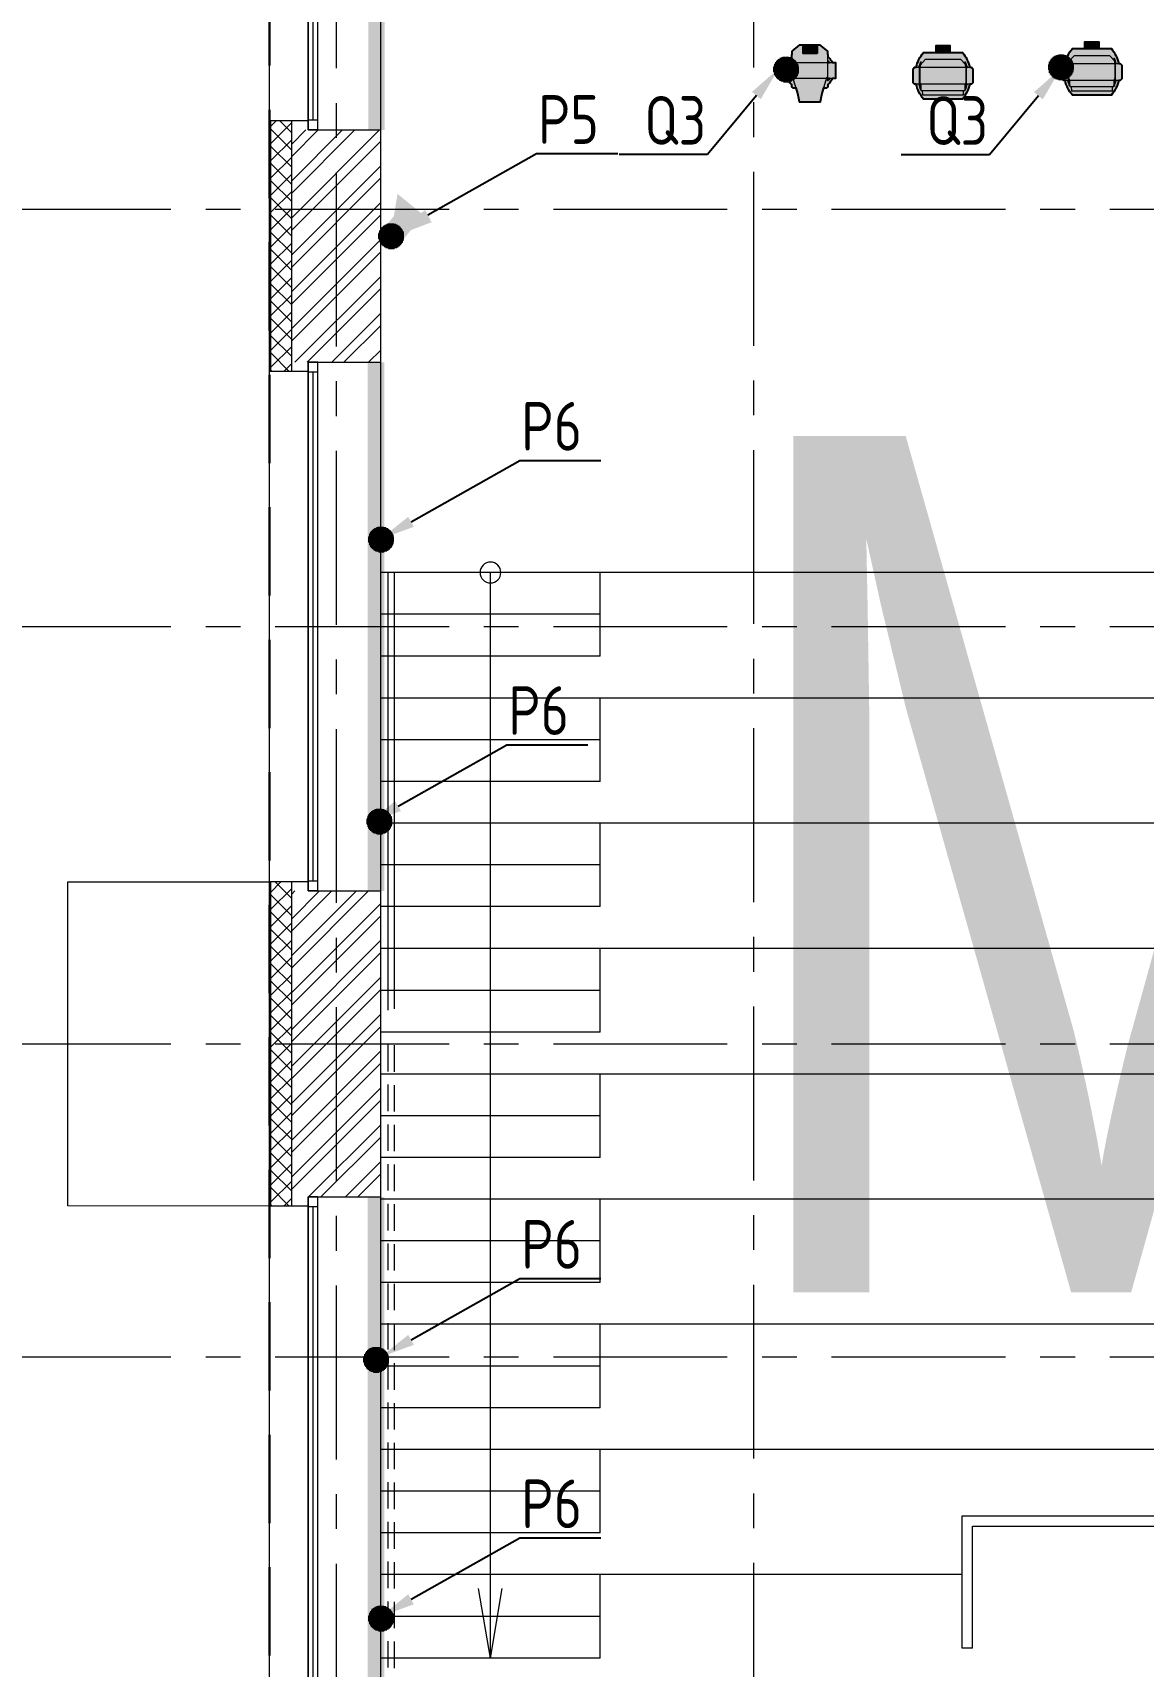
# Model space of a CAD drawing. Header units: millimetres. Extents: x -85420 to 1195317, y -69347 to 470418.
# Drawn here: x 546015 to 553999, y 32469 to 44212 of the extents above; entities that cross this region are included whole.
import ezdxf
from ezdxf import colors
from ezdxf.entities.mleader import LeaderData, LeaderLine
from ezdxf.enums import TextEntityAlignment as Align
from ezdxf.math import Vec2, Vec3

# ---------------------------------------------------------------- set-up
doc = ezdxf.new("R2018")
doc.units = ezdxf.units.MM
for name, pattern in [('CENTER', [2, 1.25, -0.25, 0.25, -0.25]), ('DASHED', [19.05, 12.7, -6.35]), ('HIDDEN2', [4.7625, 3.175, -1.5875]), ('Штрих', [6.35, 3.175, -3.175])]:
    doc.linetypes.add(name, pattern=pattern)
doc.layers.add('A-HATCH-FACADE', color=7, linetype='Continuous')
doc.layers.add('АР_новое окно', color=160, linetype='Continuous')
for name, color, linetype, lineweight in [('ACME NEOZONE RING', 7, 'Continuous', 5), ('Lighting-Moving Light', 7, 'Continuous', 5), ('None', 7, 'Continuous', 5), ('Rigging-Truss-Insert Points', 7, 'Continuous', 5), ('TRUSS LIGHT', 7, 'Continuous', 5), ('АР_Лестницы ограждения', 62, 'Continuous', 13), ('АР_Маркер экспликации', 239, 'Continuous', 13), ('АР_Навесной фасад', 250, 'Continuous', 5), ('АР_Номер помещения', 250, 'Continuous', 9), ('АР_Окна', 4, 'Continuous', 9), ('АР_Оси', 7, 'Continuous', 25), ('АР_Отметки', 7, 'Continuous', 5), ('АР_Сущ Несущая стена', 250, 'Continuous', 50), ('АР_Утеплитель', 250, 'Continuous', 13), ('АР_Штриховка кирпич', 250, 'Continuous', 9)]:
    doc.layers.add(name, color=color, linetype=linetype, lineweight=lineweight)
for name, color, linetype, lineweight, true_color in [('Lighting-Input-2D', 1, 'Continuous', 25, 0xff0000), ('АР_Граница ПБ', 7, 'Continuous', 53, 0xf60404), ('АР_лестницы', 7, 'Continuous', 15, 0xff24ff)]:
    doc.layers.add(name, color=color, linetype=linetype, lineweight=lineweight, true_color=true_color)
doc.layers.add('АР_Названия помещений', color=124, linetype='Continuous', lineweight=5, plot=False)
doc.layers.add('АР_Помещения_площадь', color=19, linetype='Continuous', lineweight=9, plot=False)
doc.styles.add('ISOCPEUR', font='', dxfattribs={"height": 250})
doc.styles.get("Standard").update_dxf_attribs({"font": 'GOST.TTF'})
doc.styles.get('ISOCPEUR').set_extended_font_data('ISOCPEUR', italic=True)
pattern_1 = [(45, (-317629.56, 98823), (-132.58252, 132.58252), []), (45, (-317541.18, 98823), (-132.58252, 132.58252), [])]
pattern_2 = [(50.71946176, (554656.255, -671566.728), (-3.553126075, 2.906185126), [3.33838121, -1.251892954]), (140.71946176, (554656.255, -671566.728), (-2.906185126, -3.553126075), [3.33838121, -1.251892954])]

# ---------------------------------------------------------------- blocks, each defined once
blk = doc.blocks.new('*U548')
at = {"layer": 'АР_новое окно', "lineweight": 9}
for p, q in [((0, 3800), (-70, 3800)), ((-70, 3800), (-70, 0)), ((-70, 0), (-70, 3800)), ((0, 3800), (0, 0)), ((0, 3730), (-70, 3730)), ((-35, 3730), (-35, 70)), ((0, 70), (-70, 70)), ((0, 0), (-70, 0))]:
    blk.add_line(p, q, dxfattribs=at)
blk = doc.blocks.new('_DotSmall')
at = {"color": 0, "linetype": 'ByBlock', "const_width": 0.5}
blk.add_lwpolyline([(-0.0625, 0, 1), (0.0625, 0, 1)], format="xyb", close=True, dxfattribs=at)
blk = doc.blocks.new('АР_Кружок_1.1')
at = {"color": 0, "linetype": 'ByBlock', "lineweight": -2}
blk.add_circle((0, 0), 75, dxfattribs=at)
blk = doc.blocks.new('*U68')
at = {"color": 0, "linetype": 'ByBlock', "lineweight": -2}
for q in [(-500, 85), (-500, -85)]:
    blk.add_line((0, 0), q, dxfattribs=at)
blk = doc.blocks.new('*U486')
at = {"color": 0, "linetype": 'ByBlock', "lineweight": -2}
blk.add_lwpolyline([(-78.04, 0), (0, 0)], dxfattribs=at)
at = {"color": 0, "linetype": 'ByBlock', "lineweight": -2, "xscale": 0.01, "yscale": 0.01, "zscale": 0.01, "rotation": 179.9999999999999}
for name, p in [('*U68', (-78.04, 0)), ('АР_Кружок_1.1', (0, 0))]:
    blk.add_blockref(name, p, dxfattribs=at)
blk = doc.blocks.new('*U425')
at = {"color": 7, "style": 'ISOCPEUR', "width": 0.7, "flags": 1}
blk.add_attdef('КАТЕГОРИЯ', (-499, -2092), '', height=250, dxfattribs=at)
at = {"layer": 'АР_Номер помещения', "color": 7, "style": 'ISOCPEUR', "width": 0.7}
blk.add_attdef('НОМЕР_ПОМЕЩЕНИЯ', text='', height=300, dxfattribs=at).set_placement((-11526, 10720), align=Align.MIDDLE_CENTER)
at = {"layer": 'АР_Помещения_площадь', "color": 7, "style": 'ISOCPEUR', "width": 0.7}
blk.add_attdef('ПЛОЩАДЬ_ПОМЕЩЕНИЯ', text='', height=200, dxfattribs=at).set_placement((-6958, 1083), align=Align.MIDDLE_RIGHT)
at = {"layer": 'АР_Помещения_площадь', "color": 7, "lineweight": 30, "width": 0.7, "flags": 104}
blk.add_attdef('ИМЯ_ПОМЕЩЕНИЯ', text='', height=100, dxfattribs=at).set_placement((158, 1217), align=Align.MIDDLE_CENTER)
blk = doc.blocks.new('*U441')
at = {"layer": 'АР_Граница ПБ', "color": 18, "linetype": 'DASHED', "lineweight": 30, "ltscale": 50, "true_color": 0x000000}
blk.add_lwpolyline([(5716, 10401, 0.157896), (8648, 16439), (38244, 16439), (38244, 19569), (41754, 19569), (41754, 30409), (15745, 30409), (15745, 33919), (6404, 33919), (6404, 30409), (-756, 30409), (-756, 33409), (-11596, 33409), (-11596, 29855, 0.334723), (-20031, 21409), (-23596, 21409), (-23596, 7563), (-17656, 7568), (-17656, -16340), (-10047, -16340)], format="xyb", dxfattribs=at)
blk = doc.blocks.new('Truss Straight Prolyte H40V-200 387x387x2000_3d')
at = {"layer": 'Rigging-Truss-Insert Points'}
for p in [(0, 0), (2000, 0)]:
    blk.add_point(p, dxfattribs=at)
blk = doc.blocks.new('Truss-46')
at = {"layer": 'TRUSS LIGHT', "color": 7, "transparency": 33554687}
blk.add_blockref('Truss Straight Prolyte H40V-200 387x387x2000_3d', (0, 0), dxfattribs=at)
at = {"layer": 'TRUSS LIGHT', "color": 0, "flags": 1}
for tag in ['Position_Name', 'Location', 'Trim', 'Length', 'Total_Hung_Weight', 'Note', 'WH', 'WH-A', 'TE', 'TE-A', 'Model_Name', 'Manufacturer', 'Length', 'Width', 'Height', 'Weight_Imperial', 'Weight_Metric', 'Truss_Color', 'User_Field_1', 'User_Field_2', 'User_Field_3', 'User_Field_4', 'User_Field_5', 'User_Field_6']:
    blk.add_attdef(tag, (-11004, -194.5), '', height=0.18, dxfattribs=at)
blk = doc.blocks.new('Group-202')
at = {"layer": 'Lighting-Input-2D', "linetype": 'Continuous', "lineweight": 0, "true_color": 0x00ffff}
blk.add_hatch(color=4, dxfattribs=at).paths.add_polyline_path([(-52, -122), (48, -122), (48, -172), (-52, -172)])
at = {"layer": 'Lighting-Moving Light', "linetype": 'Continuous', "lineweight": 0, "true_color": 0x00ffff, "transparency": 33554687}
h = blk.add_hatch(color=4, dxfattribs=at)
edge = h.paths.add_edge_path()
edge.add_line((127, -139), (71, -186))
edge.add_line((71, -186), (-71, -186))
edge.add_line((-71, -186), (-127, -139))
edge.add_line((-127, -139), (-127, -119))
edge.add_line((-127, -119), (-130, -116))
edge.add_line((-130, -116), (-130, -100))
edge.add_arc((-125, -90), 11.3, 231.4619, 243.69, ccw=False)
edge.add_arc((-52, -11), 119, 216.854, 227.8944, ccw=False)
edge.add_arc((-40, 0), 135, 204.9608, 217.5053, ccw=False)
edge.add_line((-162, -57), (-185, -57))
edge.add_line((-185, -57), (-185, 57))
edge.add_line((-185, 57), (-162, 57))
edge.add_arc((-40, 0), 135, 132.7569, 154.9971, ccw=False)
edge.add_arc((-129, 96), 4.36, 103.059, 133.878, ccw=False)
edge.add_line((-130, 100), (-130, 116))
edge.add_line((-130, 116), (-118, 127))
edge.add_arc((0, 1670), 1548, 265.6232, 266.354)
edge.add_line((-98, 125), (-87, 164))
edge.add_line((-87, 164), (-87, 164))
edge.add_line((-87, 164), (-75, 225))
edge.add_arc((-74, 225), 0.993, 89.652, 168.5638, ccw=False)
edge.add_line((-74, 226), (74, 226))
edge.add_arc((74, 225), 0.993, 11.4362, 90.348, ccw=False)
edge.add_line((75, 225), (87, 164))
edge.add_line((87, 164), (87, 164))
edge.add_line((87, 164), (98, 125))
edge.add_arc((0, 1670), 1548, 273.646, 274.3768)
edge.add_line((118, 127), (130, 116))
edge.add_line((130, 116), (130, 100))
edge.add_arc((129, 96), 4.36, 46.122, 76.941, ccw=False)
edge.add_arc((40, 0), 135, 25.0029, 47.2431, ccw=False)
edge.add_line((162, 57), (185, 57))
edge.add_line((185, 57), (185, -57))
edge.add_line((185, -57), (162, -57))
edge.add_arc((40, 0), 135, 322.4947, 335.0392, ccw=False)
edge.add_arc((52, -11), 119, 312.1056, 323.146, ccw=False)
edge.add_arc((125, -90), 11.3, 296.31, 308.5381, ccw=False)
edge.add_line((130, -100), (130, -116))
edge.add_line((130, -116), (127, -119))
edge.add_line((127, -119), (127, -139))
edge = h.paths.add_edge_path()
edge.add_line((130, 71), (130, 57))
edge.add_line((130, 57), (142, 57))
edge.add_arc((60, 0), 100, 34.7913, 44.4762)
edge.add_arc((129, 68), 3.3, 40.9213, 76.795)
edge = h.paths.add_edge_path()
edge.add_arc((-60, 0), 100, 135.5238, 145.2087)
edge.add_line((-142, 57), (-130, 57))
edge.add_line((-130, 57), (-130, 71))
edge.add_arc((-129, 68), 3.3, 103.205, 139.0787)
edge = h.paths.add_edge_path()
edge.add_line((-130, -71), (-130, -57))
edge.add_line((-130, -57), (-142, -57))
edge.add_arc((-60, 0), 100, 214.728, 224.4692)
edge.add_arc((-128, -67), 4.96, 223.9551, 248.3394)
edge = h.paths.add_edge_path()
edge.add_arc((60, 0), 100, 315.5308, 325.272)
edge.add_line((142, -57), (130, -57))
edge.add_line((130, -57), (130, -71))
edge.add_arc((128, -67), 4.96, 291.6606, 316.0449)
h = blk.add_hatch(color=4, dxfattribs=at)
edge = h.paths.add_edge_path()
edge.add_line((0, -186), (-71, -186))
edge.add_line((-71, -186), (-127, -139))
edge.add_line((-127, -139), (-127, 45))
edge.add_line((-127, 45), (-121, 51))
edge.add_line((-121, 51), (-87, 164))
edge.add_line((-87, 164), (-87, 164))
edge.add_line((-87, 164), (-75, 225))
edge.add_arc((-74, 225), 0.993, 89.652, 168.5638, ccw=False)
edge.add_line((-74, 226), (74, 226))
edge.add_arc((74, 225), 0.993, 11.4362, 90.348, ccw=False)
edge.add_line((75, 225), (87, 164))
edge.add_line((87, 164), (87, 164))
edge.add_line((87, 164), (121, 51))
edge.add_line((121, 51), (127, 45))
edge.add_line((127, 45), (127, -139))
edge.add_line((127, -139), (71, -186))
edge.add_line((71, -186), (0, -186))
blk.add_hatch(color=4, dxfattribs=at).paths.add_polyline_path([(-185, 57), (185, 57), (185, -57), (-185, -57)])
at = {"layer": 'Lighting-Input-2D', "flags": 128}
blk.add_lwpolyline([(-52, -122), (48, -122), (48, -172), (-52, -172)], close=True, dxfattribs=at)
at = {"layer": 'Lighting-Moving Light', "color": 7, "linetype": 'Continuous', "lineweight": 25, "transparency": 33554687, "flags": 128}
for points in [[(127, -139), (71, -186), (-71, -186), (-127, -139), (-127, -119), (-130, -116), (-130, -100, -0.053406), (-132, -99, -0.04821), (-147, -82, -0.05479), (-162, -57), (-185, -57), (-185, 57), (-162, 57, -0.097347), (-132, 99, -0.13529), (-130, 100), (-130, 116), (-118, 127, 0.003189), (-98, 125), (-87, 164), (-87, 164), (-75, 225, -0.358602), (-74, 226), (74, 226, -0.358602), (75, 225), (87, 164), (87, 164), (98, 125, 0.003189), (118, 127), (130, 116), (130, 100, -0.13529), (132, 99, -0.097347), (162, 57), (185, 57), (185, -57), (162, -57, -0.05479), (147, -82, -0.04821), (132, -99, -0.053406), (130, -100), (130, -116), (127, -119)], [(-131, 70, 0.042284), (-142, 57), (-130, 57), (-130, 71, 0.15782), (-131, 70)], [(130, 71), (130, 57), (142, 57, 0.042284), (131, 70, 0.15782), (130, 71)], [(-130, -71), (-130, -57), (-142, -57, 0.04253), (-131, -70, 0.1068), (-130, -71)], [(131, -70, 0.04253), (142, -57), (130, -57), (130, -71, 0.1068), (131, -70)]]:
    blk.add_lwpolyline(points, format="xyb", close=True, dxfattribs=at)
at = {"layer": 'Lighting-Moving Light', "color": 7, "linetype": 'Continuous', "lineweight": 18, "transparency": 33554687, "flags": 128}
blk.add_lwpolyline([(0, -186), (-71, -186), (-127, -139), (-127, 45), (-121, 51), (-87, 164), (-87, 164), (-75, 225, -0.358602), (-74, 226), (74, 226, -0.358602), (75, 225), (87, 164), (87, 164), (121, 51), (127, 45), (127, -139), (71, -186)], format="xyb", close=True, dxfattribs=at)
blk.add_lwpolyline([(-185, 57), (185, 57), (185, -57), (-185, -57)], close=True, dxfattribs=at)
at = {"layer": 'None', "color": 0, "flags": 1}
for tag in ['3D_Symbol_Name', 'Model_Name', 'Inst_Type', 'FixtureID', 'GDTF_Fixture_Name', 'GDTF_Fixture_Mode', 'Power_Connector', 'Wattage', 'Lamp', 'Frame_Size_Imp', 'Frame_Size_Metric', 'Weight', 'Device_Type', 'Beam_Angle', 'Field_Angle', 'Beam_Angle_2', 'Field_Angle_2', 'Candlepower', 'Num_Channels', 'Remarks', 'Drawn_By']:
    blk.add_attdef(tag, (-185, -186), '', height=0.18, dxfattribs=at)
blk = doc.blocks.new('NNA_TransformGroup (2D)-81')
at = {"layer": 'None', "color": 7, "transparency": 33554687}
blk.add_blockref('Group-202', (0, 0), dxfattribs=at)
blk = doc.blocks.new('Lighting Device (2D)-81')
at = {"layer": 'None', "color": 7, "transparency": 33554687}
blk.add_blockref('NNA_TransformGroup (2D)-81', (0, 0), dxfattribs=at)
at = {"layer": 'None', "color": 0, "flags": 1}
for tag in ['3D_Symbol_Name', 'Model_Name', 'Inst_Type', 'FixtureID', 'GDTF_Fixture_Name', 'GDTF_Fixture_Mode', 'Power_Connector', 'Wattage', 'Lamp', 'Frame_Size_Imp', 'Frame_Size_Metric', 'Weight', 'Device_Type', 'Beam_Angle', 'Field_Angle', 'Beam_Angle_2', 'Field_Angle_2', 'Candlepower', 'Num_Channels', 'Remarks', 'Drawn_By']:
    blk.add_attdef(tag, (8075, -9011), '', height=0.18, dxfattribs=at)
blk = doc.blocks.new('Group-231')
at = {"layer": 'Lighting-Input-2D', "linetype": 'Continuous', "lineweight": 0, "true_color": 0xff0000}
blk.add_hatch(color=1, dxfattribs=at).paths.add_polyline_path([(-50, -168), (50, -168), (50, -217), (-50, -217)])
at = {"layer": 'Lighting-Moving Light', "linetype": 'Continuous', "lineweight": 0, "true_color": 0xff0000, "transparency": 33554687}
h = blk.add_hatch(color=1, dxfattribs=at)
edge = h.paths.add_edge_path()
edge.add_line((-204, -61), (-215, -50))
edge.add_line((-215, -50), (-215, 50))
edge.add_line((-215, 50), (-204, 61))
edge.add_line((-204, 61), (-193, 61))
edge.add_arc((65, 0), 265, 140.6849, 166.5703, ccw=False)
edge.add_line((-140, 167), (140, 167))
edge.add_arc((-64, 0), 265, 13.3836, 39.3151, ccw=False)
edge.add_line((193, 61), (204, 61))
edge.add_line((204, 61), (215, 50))
edge.add_line((215, 50), (215, -50))
edge.add_line((215, -50), (204, -61))
edge.add_line((204, -61), (193, -61))
edge.add_arc((-64, 0), 265, 320.7422, 346.7177, ccw=False)
edge.add_line((140, -168), (-140, -168))
edge.add_arc((65, 0), 265, 193.2823, 219.2578, ccw=False)
edge.add_line((-193, -61), (-204, -61))
edge = h.paths.add_edge_path()
edge.add_line((160, 97), (160, 69))
edge.add_line((160, 69), (161, 61))
edge.add_line((161, 61), (172, 61))
edge.add_arc((-60, 0), 240, 14.7571, 23.7348)
edge = h.paths.add_edge_path()
edge.add_line((165, -61), (165, -76))
edge.add_line((165, -76), (160, -82))
edge.add_line((160, -82), (160, -97))
edge.add_arc((-60, 0), 240, 336.2652, 345.3578)
edge.add_line((173, -61), (165, -61))
edge = h.paths.add_edge_path()
edge.add_line((-160, -82), (-164, -78))
edge.add_line((-164, -78), (-164, -61))
edge.add_line((-164, -61), (-173, -61))
edge.add_arc((60, 0), 240, 194.6422, 203.7348)
edge.add_line((-160, -97), (-160, -82))
edge = h.paths.add_edge_path()
edge.add_line((-172, 61), (-161, 61))
edge.add_line((-161, 61), (-160, 69))
edge.add_line((-160, 69), (-160, 97))
edge.add_arc((60, 0), 240, 156.2652, 165.1973)
for points in [[(-144, 139), (145, 139), (145, 132), (146, 107), (157, 107), (161, 52), (165, 52), (165, -76), (126, -119), (-126, -119), (-164, -78), (-164, 52), (-161, 52), (-157, 107), (-146, 107), (-145, 132), (-145, 139)], [(-215, 50), (-204, 61), (204, 61), (215, 50), (215, -50), (204, -61), (-204, -61), (-215, -50)]]:
    blk.add_hatch(color=1, dxfattribs=at).paths.add_polyline_path(points)
at = {"layer": 'Lighting-Input-2D', "flags": 128}
blk.add_lwpolyline([(-50, -168), (50, -168), (50, -217), (-50, -217)], close=True, dxfattribs=at)
at = {"layer": 'Lighting-Moving Light', "color": 7, "linetype": 'Continuous', "lineweight": 13, "transparency": 33554687}
for p, q in [((-169, 61), (-169, -61)), ((169, 61), (169, -61))]:
    blk.add_line(p, q, dxfattribs=at)
at = {"layer": 'Lighting-Moving Light', "color": 7, "linetype": 'Continuous', "lineweight": 5, "transparency": 33554687}
blk.add_line((-146, 107), (146, 107), dxfattribs=at)
at = {"layer": 'Lighting-Moving Light', "color": 7, "linetype": 'Continuous', "lineweight": 25, "transparency": 33554687, "flags": 128}
for points in [[(-204, -61), (-215, -50), (-215, 50), (-204, 61), (-193, 61, -0.113429), (-140, 167), (140, 167, -0.113633), (193, 61), (204, 61), (215, 50), (215, -50), (204, -61), (193, -61, -0.113827), (140, -168), (-140, -168, -0.113827), (-193, -61)], [(-172, 61), (-161, 61), (-160, 69), (-160, 97, 0.038993), (-172, 61)], [(160, 97), (160, 69), (161, 61), (172, 61, 0.039193), (160, 97)], [(-160, -82), (-164, -78), (-164, -61), (-173, -61, 0.039695), (-160, -97)], [(165, -61), (165, -76), (160, -82), (160, -97, 0.039695), (173, -61)]]:
    blk.add_lwpolyline(points, format="xyb", close=True, dxfattribs=at)
at = {"layer": 'Lighting-Moving Light', "color": 7, "linetype": 'Continuous', "lineweight": 18, "transparency": 33554687, "flags": 128}
for points in [[(-144, 139), (145, 139), (145, 132), (146, 107), (157, 107), (161, 52), (165, 52), (165, -76), (126, -119), (-126, -119), (-164, -78), (-164, 52), (-161, 52), (-157, 107), (-146, 107), (-145, 132), (-145, 139)], [(-215, 50), (-204, 61), (204, 61), (215, 50), (215, -50), (204, -61), (-204, -61), (-215, -50)]]:
    blk.add_lwpolyline(points, close=True, dxfattribs=at)
at = {"layer": 'ACME NEOZONE RING', "color": 0, "flags": 1}
for tag in ['3D_Symbol_Name', 'Model_Name', 'Inst_Type', 'FixtureID', 'GDTF_Fixture_Name', 'GDTF_Fixture_Mode', 'Power_Connector', 'Wattage', 'Lamp', 'Frame_Size_Imp', 'Frame_Size_Metric', 'Weight', 'Device_Type', 'Beam_Angle', 'Field_Angle', 'Beam_Angle_2', 'Field_Angle_2', 'Candlepower', 'Num_Channels', 'Remarks', 'Drawn_By']:
    blk.add_attdef(tag, (-215, -217), '', height=0.18, dxfattribs=at)
blk = doc.blocks.new('NNA_TransformGroup (2D)-110')
at = {"layer": 'ACME NEOZONE RING', "color": 7, "transparency": 33554687}
blk.add_blockref('Group-231', (0, 0), dxfattribs=at)
blk = doc.blocks.new('Lighting Device (2D)-110')
at = {"layer": 'ACME NEOZONE RING', "color": 7, "transparency": 33554687}
blk.add_blockref('NNA_TransformGroup (2D)-110', (0, 0), dxfattribs=at)
at = {"layer": 'ACME NEOZONE RING', "color": 0, "flags": 1}
for tag in ['3D_Symbol_Name', 'Model_Name', 'Inst_Type', 'FixtureID', 'GDTF_Fixture_Name', 'GDTF_Fixture_Mode', 'Power_Connector', 'Wattage', 'Lamp', 'Frame_Size_Imp', 'Frame_Size_Metric', 'Weight', 'Device_Type', 'Beam_Angle', 'Field_Angle', 'Beam_Angle_2', 'Field_Angle_2', 'Candlepower', 'Num_Channels', 'Remarks', 'Drawn_By']:
    blk.add_attdef(tag, (7803, -9404), '', height=0.18, dxfattribs=at)
blk = doc.blocks.new('АР план')
at = {"layer": 'АР_Утеплитель', "lineweight": 9, "ltscale": 100}
h = blk.add_hatch(dxfattribs=at)
h.set_pattern_fill('ANSI37', color=256, scale=700)
h.set_pattern_definition([(45, (-342743.055, 63328.04), (-61.871843, 61.871843), []), (135, (-342743.055, 63328.04), (-61.871843, -61.871843), [])])
h.paths.add_polyline_path([(633296.9, 29235.9), (633296.9, 27435.9), (633146.9, 27435.9), (633146.9, 29235.9)])
h = blk.add_hatch(dxfattribs=at)
h.set_pattern_fill('ANSI37', color=256, scale=700)
h.set_pattern_definition([(45, (-342743.055, 57328.04), (-61.871843, 61.871843), []), (135, (-342743.055, 57328.04), (-61.871843, -61.871843), [])])
h.paths.add_polyline_path([(633296.9, 23765.9), (633296.9, 21435.9), (633146.9, 21435.9), (633146.9, 23765.9)])
at = {"layer": 'АР_Штриховка кирпич', "lineweight": 9, "ltscale": 100}
h = blk.add_hatch(dxfattribs=at)
h.set_pattern_fill('ANSI32', color=256, scale=500)
h.set_pattern_definition(pattern_1)
h.paths.add_polyline_path([(633936.9, 29170.9), (633296.9, 29170.9), (633296.9, 27500.9), (633936.9, 27500.9)])
h = blk.add_hatch(dxfattribs=at)
h.set_pattern_fill('ANSI32', color=256, scale=500)
h.set_pattern_definition(pattern_1)
h.paths.add_polyline_path([(633936.9, 23700.9), (633296.9, 23700.9), (633296.9, 21500.9), (633936.9, 21500.9)])
at = {"layer": 'АР_лестницы', "color": 18, "lineweight": 9, "ltscale": 50, "true_color": 0x000000}
for p, q in [((635514.3, 25989.6), (633936.9, 25989.6)), ((644216.9, 25989.6), (634716.9, 25989.6)), ((635514.3, 25389.6), (635514.3, 25989.6)), ((635514.3, 25689.6), (633936.9, 25689.6)), ((635514.3, 25389.6), (633936.9, 25389.6)), ((635514.3, 25389.6), (633936.9, 25389.6)), ((635514.3, 25087.6), (633936.9, 25087.6)), ((644216.9, 25087.6), (634716.9, 25087.6)), ((635514.3, 24487.6), (635514.3, 25087.6)), ((635514.3, 24787.6), (633936.9, 24787.6)), ((635514.3, 24487.6), (633936.9, 24487.6)), ((635514.3, 24487.6), (633936.9, 24487.6)), ((635514.3, 24188), (633936.9, 24188)), ((644216.9, 24188), (634716.9, 24188)), ((635514.3, 23588), (635514.3, 24188)), ((635514.3, 23888), (633936.9, 23888)), ((635514.3, 23588), (633936.9, 23588)), ((635136.9, 23588), (633936.9, 23588)), ((635514.3, 23285.9), (633936.9, 23285.9)), ((644216.9, 23285.9), (634716.9, 23285.9)), ((635514.3, 22685.9), (635514.3, 23285.9)), ((635514.3, 22985.9), (633936.9, 22985.9)), ((634836.9, 22685.9), (633936.9, 22685.9)), ((635514.3, 22685.9), (633936.9, 22685.9)), ((634836.9, 22384.6), (633936.9, 22384.6)), ((644216.9, 22384.6), (634716.9, 22384.6)), ((635514.3, 21784.6), (635514.3, 22384.6)), ((635514.3, 21784.6), (635514.3, 22384.6)), ((635514.3, 22084.6), (633936.9, 22084.6)), ((635514.3, 22084.6), (633936.9, 22084.6)), ((635514.3, 21784.6), (633936.9, 21784.6)), ((635514.3, 21784.6), (633936.9, 21784.6)), ((634836.9, 21485.1), (633936.9, 21485.1)), ((634836.9, 21485.1), (633936.9, 21485.1)), ((644216.9, 21485.1), (634716.9, 21485.1)), ((635514.3, 20885.1), (635514.3, 21485.1)), ((635514.3, 20885.1), (635514.3, 21485.1)), ((635514.3, 21185.1), (633936.9, 21185.1)), ((635514.3, 21185.1), (633936.9, 21185.1)), ((635514.3, 20885.1), (633936.9, 20885.1)), ((635514.3, 20885.1), (633936.9, 20885.1)), ((634836.9, 20585.5), (633936.9, 20585.5)), ((644216.9, 20585.5), (634716.9, 20585.5)), ((635514.3, 19985.5), (635514.3, 20585.5)), ((635514.3, 19985.5), (635514.3, 20585.5)), ((635514.3, 20285.5), (633936.9, 20285.5)), ((635514.3, 19985.5), (633936.9, 19985.5)), ((635514.3, 19985.5), (633936.9, 19985.5)), ((634836.9, 19685.9), (633936.9, 19685.9)), ((634836.9, 19685.9), (633936.9, 19685.9)), ((644216.9, 19685.9), (634716.9, 19685.9)), ((635514.3, 19085.9), (635514.3, 19685.9)), ((635514.3, 19085.9), (635514.3, 19685.9)), ((635514.3, 19385.9), (633936.9, 19385.9)), ((635514.3, 19385.9), (633936.9, 19385.9)), ((635514.3, 19085.9), (633936.9, 19085.9)), ((635514.3, 19085.9), (633936.9, 19085.9)), ((635514.3, 18785.9), (633936.9, 18785.9)), ((638116.9, 18785.9), (635214.3, 18785.9)), ((635514.3, 18185.9), (635514.3, 18785.9)), ((638116.9, 18785.9), (635514.3, 18785.9)), ((635514.3, 18185.9), (635514.3, 18785.9)), ((635514.3, 18485.9), (633936.9, 18485.9)), ((635514.3, 18485.9), (633936.9, 18485.9)), ((635514.3, 18185.9), (633936.9, 18185.9))]:
    blk.add_line(p, q, dxfattribs=at)
at = {"layer": 'АР_лестницы', "color": 18, "linetype": 'Штрих', "lineweight": 9, "ltscale": 50, "true_color": 0x000000}
for p, q in [((634836.9, 22384.6), (633936.9, 22384.6)), ((634836.9, 20585.5), (633936.9, 20585.5)), ((635514.3, 20285.5), (634314.3, 20285.5)), ((638191.9, 18258.5), (638116.9, 18258.5))]:
    blk.add_line(p, q, dxfattribs=at)
at = {"layer": 'АР_лестницы', "linetype": 'Штрих', "lineweight": 9, "ltscale": 50}
blk.add_line((644216.9, 22384.6), (634716.9, 22384.6), dxfattribs=at)
at = {"layer": 'АР_лестницы', "lineweight": 9, "ltscale": 50}
for p, q in [((644216.9, 21485.1), (634716.9, 21485.1)), ((644216.9, 20585.5), (634716.9, 20585.5)), ((644216.9, 19685.9), (634716.9, 19685.9))]:
    blk.add_line(p, q, dxfattribs=at)
at = {"layer": 'АР_лестницы', "color": 18, "lineweight": 9, "ltscale": 50, "true_color": 0x000000}
for points in [[(638116.9, 18258.5), (638116.9, 19208.5), (641116.9, 19208.5), (641116.9, 18258.5)], [(638191.9, 18258.5), (638191.9, 19133.5), (641041.9, 19133.5), (641041.9, 18258.5)]]:
    blk.add_lwpolyline(points, dxfattribs=at)
at = {"layer": 'АР_Лестницы ограждения', "color": 18, "lineweight": 9, "ltscale": 100, "true_color": 0x000000}
blk.add_lwpolyline([(634036.9, 22853.9), (634036.9, 25989.6), (633986.9, 25989.6), (633986.9, 22844.4)], dxfattribs=at)
at = {"layer": 'АР_Лестницы ограждения', "linetype": 'HIDDEN2', "lineweight": 9, "ltscale": 60}
blk.add_lwpolyline([(633986.9, 22594.4), (633986.9, 16685.9), (634036.9, 16685.9), (634036.9, 22604.8)], dxfattribs=at)
at = {"layer": 'АР_Навесной фасад', "lineweight": 9, "ltscale": 100}
for points in [[(633296.9, 29235.9), (633136.9, 29235.9)], [(633296.9, 27435.9), (633136.9, 27435.9)], [(633296.9, 23765.9), (633136.9, 23765.9)], [(633296.9, 21435.9), (633136.9, 21435.9)]]:
    blk.add_lwpolyline(points, dxfattribs=at)
at = {"layer": 'АР_новое окно', "lineweight": 9, "ltscale": 100}
for p, q in [((633136.9, 15885.9), (633136.9, 40180.9)), ((633146.9, 27435.9), (633146.9, 29235.9)), ((633146.9, 21435.9), (633146.9, 23765.9))]:
    blk.add_line(p, q, dxfattribs=at)
at = {"layer": 'АР_Окна', "lineweight": 9, "ltscale": 100}
for p, q in [((633936.9, 29170.9), (633936.9, 32970.9)), ((633936.9, 23700.9), (633936.9, 27500.9)), ((633936.9, 17700.9), (633936.9, 21500.9))]:
    blk.add_line(p, q, dxfattribs=at)
at = {"layer": 'АР_Оси', "linetype": 'CENTER', "lineweight": 9, "ltscale": 1000}
for p, q in [((633617, 44864.5), (633617, 12631)), ((636617, 44870.1), (636617, 12631)), ((623178.5, 28600.9), (657815.7, 28600.9)), ((623178.5, 25600.9), (657815.7, 25600.9)), ((623178.5, 22600.9), (657815.7, 22600.9)), ((623178.5, 20350.9), (657815.7, 20350.9))]:
    blk.add_line(p, q, dxfattribs=at)
at = {"layer": 'АР_Сущ Несущая стена', "color": 4, "lineweight": 9, "ltscale": 100}
for p, q in [((633415.8, 29170.9), (633415.8, 32970.9)), ((633415.8, 23700.9), (633415.8, 27500.9)), ((633415.8, 17700.9), (633415.8, 21500.9))]:
    blk.add_line(p, q, dxfattribs=at)
at = {"layer": 'АР_Сущ Несущая стена', "lineweight": 9, "ltscale": 100}
for p, q in [((633296.9, 27435.9), (633296.9, 29235.9)), ((633415.8, 29235.9), (633296.9, 29235.9)), ((633415.8, 29170.9), (633415.8, 29235.9)), ((633415.8, 29170.9), (633936.9, 29170.9)), ((633936.9, 27500.9), (633936.9, 29170.9)), ((633415.8, 27500.9), (633936.9, 27500.9)), ((633415.8, 27500.9), (633936.9, 27500.9)), ((633415.8, 27500.9), (633936.9, 27500.9)), ((633415.8, 27435.9), (633415.8, 27500.9)), ((633415.8, 27435.9), (633296.9, 27435.9)), ((633296.9, 21435.9), (633296.9, 23765.9)), ((633415.8, 23765.9), (633296.9, 23765.9)), ((633415.8, 23700.9), (633415.8, 23765.9)), ((633415.8, 23700.9), (633936.9, 23700.9)), ((633415.8, 23700.9), (633936.9, 23700.9)), ((633415.8, 21500.9), (633936.9, 21500.9)), ((633415.8, 21500.9), (633936.9, 21500.9)), ((633415.8, 21435.9), (633415.8, 21500.9)), ((633415.8, 21435.9), (633296.9, 21435.9))]:
    blk.add_line(p, q, dxfattribs=at)
at = {"layer": 'АР_Сущ Несущая стена', "color": 18, "lineweight": 9, "ltscale": 100, "true_color": 0x000000}
blk.add_line((633936.9, 21500.9), (633936.9, 23700.9), dxfattribs=at)
at = {"layer": 'АР_Утеплитель', "lineweight": 9, "ltscale": 0.25}
blk.add_lwpolyline([(633136.9, 21435.9), (631686.7, 21436), (631687, 23766), (633136.9, 23765.9)], dxfattribs=at)
blk.add_lwpolyline([(633136.9, 21435.9), (631686.7, 21436), (631687, 23766), (633136.9, 23765.9)], dxfattribs=at)
at = {"layer": 'Defpoints', "lineweight": 9, "ltscale": 100}
blk.add_blockref('*U441', (650792.8, 32225.9), dxfattribs=at)
at = {"layer": 'АР_лестницы', "color": 18, "lineweight": 9, "true_color": 0x000000, "xscale": -100, "yscale": 100, "zscale": 100, "rotation": 270}
blk.add_blockref('*U486', (634725.6, 25989.6), dxfattribs=at)
at = {"layer": 'АР_Маркер экспликации', "color": 7, "lineweight": 9}
ref = blk.add_blockref('*U425', (651776.3, 16584.6), dxfattribs=at)
lines = blk.add_mtext('\\W0.8000;Многофункциональное пространство с функцией актового зала (с эстрадой в уровне пола)', dxfattribs={"layer": 'АР_Названия помещений', "insert": (636362.8, 26972.2), "char_height": 6157.775, "width": 926.94, "attachment_point": 1})
ref.add_attrib('ИМЯ_ПОМЕЩЕНИЯ', '', (636362.8, 26972.2), dxfattribs={"flags": 104}).embed_mtext(lines)
at = {"layer": 'АР_новое окно', "lineweight": 9, "xscale": -1, "rotation": 180}
for p in [(633485.8, 32970.9), (633485.8, 27500.9), (633485.8, 21500.9)]:
    blk.add_blockref('*U548', p, dxfattribs=at)
at = {"layer": 'АР_Отметки', "lineweight": 9}
ml = blk.add_multileader_mtext('Standard', dxfattribs=at)
ml.set_content('+3,950', color=256, style='ISOCPEUR')
ml.set_leader_properties(color=256, linetype='Continuous', lineweight=-1)
ml.set_arrow_properties(name='DOTSMALL')
ml.build(insert=Vec2(0, 0))
ml.multileader.update_dxf_attribs({"has_text_frame": 1, "text_left_attachment_type": 4, "text_right_attachment_type": 4, "dogleg_length": 100, "arrow_head_size": 180})
ctx = ml.context
ctx.base_point, ctx.char_height, ctx.arrow_head_size, ctx.landing_gap_size, ctx.plane_origin = Vec3(653061.3, 32239.7), 250, 180, 50, Vec3(652979.9, 30972.2)
ctx.left_attachment, ctx.right_attachment = 4, 4
notes = []
notes.append((ctx, [(0, (0, 0, 0), (0, 0), (1, 0), 1, [])]))
ctx.mtext.insert, ctx.mtext.width, ctx.mtext.line_spacing_style, ctx.mtext.flow_direction = Vec3(653111.3, 32573.1), 852.697, 2, 5
ml = blk.add_multileader_mtext('Standard', dxfattribs=at)
ml.set_content('+1,975', color=256, style='ISOCPEUR')
ml.set_leader_properties(color=256, linetype='Continuous', lineweight=-1)
ml.set_arrow_properties(name='DOTSMALL')
ml.build(insert=Vec2(0, 0))
ml.multileader.update_dxf_attribs({"has_text_frame": 1, "text_left_attachment_type": 4, "text_right_attachment_type": 4, "dogleg_length": 100, "arrow_head_size": 180})
ctx = ml.context
ctx.base_point, ctx.char_height, ctx.arrow_head_size, ctx.landing_gap_size, ctx.plane_origin = Vec3(652749.3, 27128.7), 250, 180, 50, Vec3(655881.4, 25957)
ctx.left_attachment, ctx.right_attachment = 4, 4
notes.append((ctx, [(0, (0, 0, 0), (0, 0), (1, 0), 1, [])]))
ctx.mtext.insert, ctx.mtext.width, ctx.mtext.line_spacing_style, ctx.mtext.flow_direction = Vec3(652799.3, 27528.7), 852.697, 2, 5
for ctx, leaders in notes:
    for number, flags, end, landing, length, lines in leaders:
        leader = LeaderData()
        leader.index, (leader.has_last_leader_line, leader.has_dogleg_vector, leader.attachment_direction) = number, flags
        leader.last_leader_point, leader.dogleg_vector, leader.dogleg_length = Vec3(end), Vec3(landing), length
        for number, points, colour, breaks in lines:
            line = LeaderLine()
            line.index, line.vertices, line.color, line.breaks = number, Vec3.list(points), colors.encode_raw_color(colour), breaks
            leader.lines.append(line)
        ctx.leaders.append(leader)

msp = doc.modelspace()

# ---------------------------------------------------------------- block references
at = {"color": 12, "true_color": 0xe00000}
msp.add_blockref('АР план', (-85419.9, 14341.6), dxfattribs=at)

# ---------------------------------------------------------------- next in the draw order: hatches: boundary and pattern name
at = {"lineweight": 9}
h = msp.add_hatch(dxfattribs=at)
h.set_pattern_fill('ANGLE', color=1)
h.set_pattern_definition([(0, (-284328.529, -648438.5955), (0, 6.985), [5.08, -1.905]), (90, (-284328.529, -648438.5955), (-6.985, 4e-16), [5.08, -1.905])])
edge = h.paths.add_edge_path()
edge.add_arc((551432.6, 43948.1), 91.6, 0, 360)
h = msp.add_hatch(dxfattribs=at)
h.set_pattern_fill('ANGLE', color=1)
h.set_pattern_definition([(0, (-282352.552, -648422.78), (0, 6.985), [5.08, -1.905]), (90, (-282352.552, -648422.78), (-6.985, 4e-16), [5.08, -1.905])])
edge = h.paths.add_edge_path()
edge.add_arc((553408.5, 43963.9), 91.6, 0, 360)
h = msp.add_hatch(dxfattribs=at)
h.set_pattern_fill('ANGLE', color=5, scale=0.657162, angle=50.71946)
h.set_pattern_definition(pattern_2)
h.paths.add_polyline_path([(548517, 42778.1), (548611.6, 42893.7), (548734.6, 42793.1), (548640, 42677.5)])
edge = h.paths.add_edge_path()
edge.add_line((548611.6, 42893.7), (548637.6, 43053.3))
h = msp.add_hatch(dxfattribs=at)
h.set_pattern_fill('ANGLE', color=5, scale=0.657162, angle=50.71946)
h.set_pattern_definition(pattern_2)
edge = h.paths.add_edge_path()
edge.add_line((548611.6, 42893.7), (548637.6, 43053.3))
edge.add_line((548637.6, 43053.3), (548885.4, 42850.6))
edge.add_line((548734.6, 42793.1), (548885.4, 42850.6))
h = msp.add_hatch(dxfattribs=at)
h.set_pattern_fill('ANGLE', color=1)
h.set_pattern_definition([(0, (-287167.801, -649636.732), (0, 6.985), [5.08, -1.905]), (90, (-287167.801, -649636.732), (-6.985, 4e-16), [5.08, -1.905])])
edge = h.paths.add_edge_path()
edge.add_arc((548593.3, 42749.9), 91.6, 0, 360)
h = msp.add_hatch(dxfattribs=at)
h.set_pattern_fill('ANGLE', color=1)
h.set_pattern_definition([(0, (-287240.6905, -651817.456), (0, 6.985), [5.08, -1.905]), (90, (-287240.6905, -651817.456), (-6.985, 4e-16), [5.08, -1.905])])
edge = h.paths.add_edge_path()
edge.add_arc((548520.4, 40569.2), 91.6, 0, 360)
h = msp.add_hatch(dxfattribs=at)
h.set_pattern_fill('ANGLE', color=1)
h.set_pattern_definition([(0, (-287252.618, -653844.5825), (0, 6.985), [5.08, -1.905]), (90, (-287252.618, -653844.5825), (-6.985, 4e-16), [5.08, -1.905])])
edge = h.paths.add_edge_path()
edge.add_arc((548508.5, 38542.1), 91.6, 0, 360)
h = msp.add_hatch(dxfattribs=at)
h.set_pattern_fill('ANGLE', color=1)
h.set_pattern_definition([(0, (-287276.277, -657713.413), (0, 6.985), [5.08, -1.905]), (90, (-287276.277, -657713.413), (-6.985, 4e-16), [5.08, -1.905])])
edge = h.paths.add_edge_path()
edge.add_arc((548484.8, 34673.3), 91.6, 0, 360)
h = msp.add_hatch(dxfattribs=at)
h.set_pattern_fill('ANGLE', color=1)
h.set_pattern_definition([(0, (-287240.4926, -659573.6), (0, 6.985), [5.08, -1.905]), (90, (-287240.4926, -659573.6), (-6.985, 4e-16), [5.08, -1.905])])
edge = h.paths.add_edge_path()
edge.add_arc((548520.6, 32813.1), 91.6, 0, 360)
at = {"layer": 'A-HATCH-FACADE', "lineweight": 9}
h = msp.add_hatch(dxfattribs=at)
h.set_pattern_fill('ANGLE', color=30, angle=-90)
h.set_pattern_definition([(270, (-178910.463, 878878.2586), (6.985, -1e-15), [5.08, -1.905]), (360, (-178910.463, 878878.2586), (2e-15, 6.985), [5.08, -1.905])])
h.paths.add_polyline_path([(548545.7, 47312.5), (548545.7, 43512.5), (548427, 43512.5), (548427, 47312.5)])
h = msp.add_hatch(dxfattribs=at)
h.set_pattern_fill('ANGLE', color=30, angle=-90)
h.set_pattern_definition([(270, (-178913.6794, 873408.2586), (6.985, -1e-15), [5.08, -1.905]), (360, (-178913.6794, 873408.2586), (2e-15, 6.985), [5.08, -1.905])])
h.paths.add_polyline_path([(548542.5, 41842.5), (548542.5, 38042.5), (548423.8, 38042.5), (548423.8, 41842.5)])
h = msp.add_hatch(dxfattribs=at)
h.set_pattern_fill('ANGLE', color=30, angle=-90)
h.set_pattern_definition([(270, (-178913.6794, 867408.2586), (6.985, -1e-15), [5.08, -1.905]), (360, (-178913.6794, 867408.2586), (2e-15, 6.985), [5.08, -1.905])])
h.paths.add_polyline_path([(548542.5, 35842.5), (548542.5, 32042.5), (548423.8, 32042.5), (548423.8, 35842.5)])

# ---------------------------------------------------------------- next in the draw order: block references
at = {"color": 7, "lineweight": 9, "transparency": 33554687, "rotation": 180}
for name, p in [('Lighting Device (2D)-81', (551601.4, 43939.6, 7389.3)), ('Lighting Device (2D)-110', (552559, 43902.2, 8093.4)), ('Lighting Device (2D)-110', (553629.6, 43929.6, 7753.4))]:
    msp.add_blockref(name, p, dxfattribs=at)
at = {"color": 7, "lineweight": 9, "transparency": 33554687}
for p in [(551376.9, 43953.1, 1), (553377.4, 43952.8, 1)]:
    msp.add_blockref('Truss-46', p, dxfattribs=at)

# ---------------------------------------------------------------- next in the draw order: leaders
at = {"lineweight": 9}
ml = msp.add_multileader_mtext('Standard', dxfattribs=at)
ml.set_content('Q3', color=256)
ml.set_leader_properties()
ml.build(insert=Vec2(0, 0))
ml.multileader.update_dxf_attribs({"text_left_attachment_type": 6, "text_right_attachment_type": 6, "arrow_head_size": 250})
ctx = ml.context
ctx.base_point, ctx.char_height, ctx.arrow_head_size, ctx.plane_origin = Vec3(550454.3, 43336.8, 0), 350, 250, Vec3(553026.5, 42942.5, 0)
ctx.left_attachment, ctx.right_attachment, ctx.text_align_type = 6, 6, 2
notes = []
notes.append((ctx, [(1, (1, 1, 0), (550866.5, 43336.8, 0), (-1, 0), 8, [(0, [(551376.9, 43953.1, 0)], 0, [])])]))
ctx.mtext.insert, ctx.mtext.alignment, ctx.mtext.flow_direction = Vec3(550856.5, 43756.8, 0), 3, 5
ml = msp.add_multileader_mtext('Standard', dxfattribs=at)
ml.set_content('Q3', color=256)
ml.set_leader_properties()
ml.build(insert=Vec2(0, 0))
ml.multileader.update_dxf_attribs({"text_left_attachment_type": 6, "text_right_attachment_type": 6, "arrow_head_size": 250})
ctx = ml.context
ctx.base_point, ctx.char_height, ctx.arrow_head_size, ctx.plane_origin = Vec3(552481.6, 43335.1, 0), 350, 250, Vec3(555053.8, 42940.8, 0)
ctx.left_attachment, ctx.right_attachment, ctx.text_align_type = 6, 6, 2
notes.append((ctx, [(1, (1, 1, 0), (552893.9, 43335.1, 0), (-1, 0), 8, [(0, [(553404.3, 43951.4, 0)], 0, [])])]))
ctx.mtext.insert, ctx.mtext.alignment, ctx.mtext.flow_direction = Vec3(552883.9, 43755.1, 0), 3, 5
ml = msp.add_multileader_mtext('Standard', dxfattribs=at)
ml.set_content('P5', color=256)
ml.set_leader_properties()
ml.build(insert=Vec2(0, 0))
ml.multileader.update_dxf_attribs({"text_left_attachment_type": 6, "text_right_attachment_type": 6, "arrow_head_size": 250})
ctx = ml.context
ctx.base_point, ctx.char_height, ctx.arrow_head_size, ctx.plane_origin = Vec3(549645.8, 43343, 0), 350, 250, Vec3(550814.7, 43245, 0)
ctx.left_attachment, ctx.right_attachment = 6, 6
notes.append((ctx, [(0, (1, 1, 0), (549637.8, 43343, 0), (1, 0), 8, [(0, [(548637.4, 42778.8, 0)], 0, [])])]))
ctx.mtext.insert, ctx.mtext.flow_direction = Vec3(549647.8, 43763, 0), 5
ml = msp.add_multileader_mtext('Standard', dxfattribs=at)
ml.set_content('P6', color=256)
ml.set_leader_properties()
ml.build(insert=Vec2(0, 0))
ml.multileader.update_dxf_attribs({"text_left_attachment_type": 6, "text_right_attachment_type": 6, "arrow_head_size": 250})
ctx = ml.context
ctx.base_point, ctx.char_height, ctx.arrow_head_size, ctx.plane_origin = Vec3(549525.4, 41137.4, 0), 350, 250, Vec3(550694.3, 41039.4, 0)
ctx.left_attachment, ctx.right_attachment = 6, 6
notes.append((ctx, [(0, (1, 1, 0), (549517.4, 41137.4, 0), (1, 0), 8, [(0, [(548517, 40573.2, 0)], 0, [])])]))
ctx.mtext.insert, ctx.mtext.flow_direction = Vec3(549527.4, 41557.4, 0), 5
ml = msp.add_multileader_mtext('Standard', dxfattribs=at)
ml.set_content('P6', color=256)
ml.set_leader_properties()
ml.build(insert=Vec2(0, 0))
ml.multileader.update_dxf_attribs({"text_left_attachment_type": 6, "text_right_attachment_type": 6, "arrow_head_size": 250})
ctx = ml.context
ctx.base_point, ctx.char_height, ctx.arrow_head_size, ctx.plane_origin = Vec3(549432.1, 39093.8, 0), 350, 250, Vec3(550601.1, 38995.8, 0)
ctx.left_attachment, ctx.right_attachment = 6, 6
notes.append((ctx, [(0, (1, 1, 0), (549424.1, 39093.8, 0), (1, 0), 8, [(0, [(548423.8, 38529.6, 0)], 0, [])])]))
ctx.mtext.insert, ctx.mtext.flow_direction = Vec3(549434.1, 39513.8, 0), 5
ml = msp.add_multileader_mtext('Standard', dxfattribs=at)
ml.set_content('P6', color=256)
ml.set_leader_properties()
ml.build(insert=Vec2(0, 0))
ml.multileader.update_dxf_attribs({"text_left_attachment_type": 6, "text_right_attachment_type": 6, "arrow_head_size": 250})
ctx = ml.context
ctx.base_point, ctx.char_height, ctx.arrow_head_size, ctx.plane_origin = Vec3(549525.4, 35256.7, 0), 350, 250, Vec3(550694.3, 35158.7, 0)
ctx.left_attachment, ctx.right_attachment = 6, 6
notes.append((ctx, [(0, (1, 1, 0), (549517.4, 35256.7, 0), (1, 0), 8, [(0, [(548517, 34692.5, 0)], 0, [])])]))
ctx.mtext.insert, ctx.mtext.flow_direction = Vec3(549527.4, 35676.7, 0), 5
ml = msp.add_multileader_mtext('Standard', dxfattribs=at)
ml.set_content('P6', color=256)
ml.set_leader_properties()
ml.build(insert=Vec2(0, 0))
ml.multileader.update_dxf_attribs({"text_left_attachment_type": 6, "text_right_attachment_type": 6, "arrow_head_size": 250})
ctx = ml.context
ctx.base_point, ctx.char_height, ctx.arrow_head_size, ctx.plane_origin = Vec3(549525.4, 33391.7, 0), 350, 250, Vec3(550694.3, 33293.7, 0)
ctx.left_attachment, ctx.right_attachment = 6, 6
notes.append((ctx, [(0, (1, 1, 0), (549517.4, 33391.7, 0), (1, 0), 8, [(0, [(548517, 32827.5, 0)], 0, [])])]))
ctx.mtext.insert, ctx.mtext.flow_direction = Vec3(549527.4, 33811.7, 0), 5
for ctx, leaders in notes:
    for number, flags, end, landing, length, lines in leaders:
        leader = LeaderData()
        leader.index, (leader.has_last_leader_line, leader.has_dogleg_vector, leader.attachment_direction) = number, flags
        leader.last_leader_point, leader.dogleg_vector, leader.dogleg_length = Vec3(end), Vec3(landing), length
        for number, points, colour, breaks in lines:
            line = LeaderLine()
            line.index, line.vertices, line.color, line.breaks = number, Vec3.list(points), colors.encode_raw_color(colour), breaks
            leader.lines.append(line)
        ctx.leaders.append(leader)

doc.saveas('drawing.dxf')
